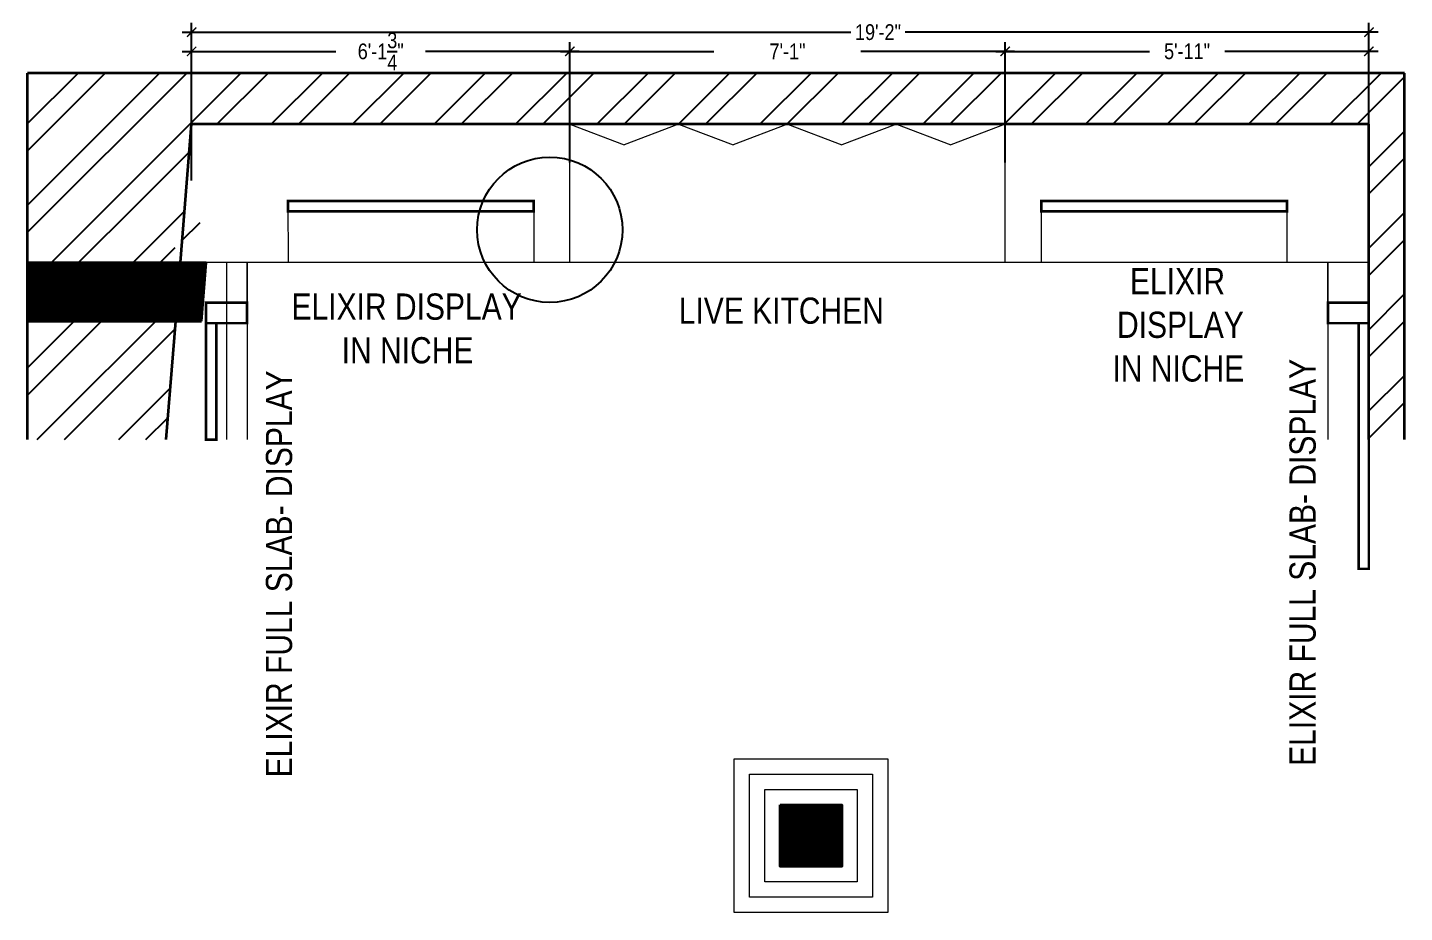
# Model space of a CAD drawing. Header units: inches. Extents: x -109431 to 29005, y -34715 to -1756.
# Drawn here: x -45857.6 to -45588.6, y -12116.8 to -11943.9 of the extents above; entities that cross this region are included whole.
import ezdxf
from ezdxf.lldxf.tags import DXFTag

# ---------------------------------------------------------------- set-up
doc = ezdxf.new("R2010")
doc.units = ezdxf.units.IN
doc.header["$LTSCALE"] = 0.05
doc.header["$MEASUREMENT"] = 0
doc.header["$PDMODE"] = 3
doc.header["$PDSIZE"] = -4
for name, pattern in [('ACAD_ISO03W100', [30, 12, -18]), ('CONTINOUS', [0]), ('DASHED2', [0.375, 0.25, -0.125])]:
    doc.linetypes.add(name, pattern=pattern)
doc.layers.get('Defpoints').update_dxf_attribs({"linetype": 'DASHED2'})
for name, color, linetype in [('Civil Dimension - Text', 7, 'Continuous'), ('Column', 6, 'Continuous'), ('Flooring Layout', 7, 'Continuous'), ('text', 4, 'Continuous')]:
    doc.layers.add(name, color=color, linetype=linetype)
for name, color, linetype, lineweight in [('FURNITURE', 1, 'Continuous', 18), ('hatch', 7, 'Continuous', 25), ('WALL', 7, 'Continuous', 35)]:
    doc.layers.add(name, color=color, linetype=linetype, lineweight=lineweight)
doc.styles.add('4MMOF3-8', font='ARIALN.TTF', dxfattribs={"height": 5.12})
doc.styles.add('9-128OF1-4', font='ARIALN.TTF', dxfattribs={"height": 3.0792})
tags = doc.linetypes.add('A2-XREF-115_FURN$0$DASHED', pattern=[0.75, 0.5, -0.25]).pattern_tags.tags
tags[6:7] = [DXFTag(74, 4), DXFTag(75, 0), DXFTag(340, '0'), DXFTag(46, 1.0), DXFTag(50, 0.0), DXFTag(44, 0.0), DXFTag(45, 0.0)]
tags[4:5] = [DXFTag(74, 4), DXFTag(75, 0), DXFTag(340, '0'), DXFTag(46, 1.0), DXFTag(50, 0.0), DXFTag(44, 0.0), DXFTag(45, 0.0)]
doc.dimstyles.new('DIM 1-4', dxfattribs={"dimtxt": 3.0792, "dimasz": 1.82, "dimexe": 1.82, "dimexo": 0, "dimgap": 0.09, "dimtad": 0, "dimzin": 0, "dimdsep": 46, "dimlunit": 4, "dimtxsty": '9-128OF1-4', "dimblk": 'ARCHTICK', "dimcen": 1.8125, "dimdle": 1.82, "dimclrd": 8, "dimclre": 8, "dimadec": 0, "dimazin": 0, "dimtfac": 1, "dimtofl": 0, "dimtmove": 0, "dimatfit": 3, "dimldrblk": 'OPEN90', "dimfxl": 1, "dimtolj": 1, "dimtzin": 0, "dimlwd": -1, "dimarcsym": 0})

# ---------------------------------------------------------------- blocks, each defined once
blk = doc.blocks.new('_ArchTick')
at = {"color": 0, "const_width": 0.15}
blk.add_lwpolyline([(-0.5, -0.5), (0.5, 0.5)], dxfattribs=at)
blk = doc.blocks.new('*D936')
at = {"layer": 'Defpoints', "color": 0, "ltscale": 50, "transparency": 16777216}
for p in [(-45751.64, -11948.6), (-45825.51, -11970.29), (-45751.64, -11970.29)]:
    blk.add_point(p, dxfattribs=at)
at = {"layer": 'Flooring Layout', "color": 8, "linetype": 'ACAD_ISO03W100', "ltscale": 50, "transparency": 16777216}
for p, q in [((-45827.33, -11948.6), (-45792.99, -11948.6)), ((-45749.82, -11948.6), (-45784.15, -11948.6))]:
    blk.add_line(p, q, dxfattribs=at)
at = {"layer": 'Flooring Layout', "color": 8, "linetype": 'ACAD_ISO03W100', "lineweight": -2, "ltscale": 50, "transparency": 16777216}
for p, q in [((-45825.51, -11970.29), (-45825.51, -11946.78)), ((-45751.64, -11970.29), (-45751.64, -11946.78))]:
    blk.add_line(p, q, dxfattribs=at)
at = {"layer": 'Flooring Layout', "color": 8, "ltscale": 50, "transparency": 16777216, "xscale": 1.82, "yscale": 1.82, "zscale": 1.82, "rotation": 180}
blk.add_blockref('_ArchTick', (-45825.51, -11948.6), dxfattribs=at)
at = {"layer": 'Flooring Layout', "color": 8, "ltscale": 50, "transparency": 16777216, "xscale": 1.82, "yscale": 1.82, "zscale": 1.82}
blk.add_blockref('_ArchTick', (-45751.64, -11948.6), dxfattribs=at)
at = {"layer": 'Flooring Layout', "color": 0, "ltscale": 50, "transparency": 16777216, "insert": (-45788.57, -11948.6), "char_height": 3.0792, "attachment_point": 5, "style": '9-128OF1-4', "bg_fill": 3, "box_fill_scale": 1.25, "bg_fill_color": 256, "bg_fill_true_color": 13158600, "bg_fill_transparency": 0}
blk.add_mtext('\\A1;6\'-1{\\H1x;\\S3/4;}"', dxfattribs=at)
blk = doc.blocks.new('_Open90')
at = {"color": 0, "linetype": 'ByBlock', "lineweight": -2}
for p, q in [((0, 0), (-1, 0)), ((-0.5, 0.5), (0, 0)), ((0, 0), (-0.5, -0.5))]:
    blk.add_line(p, q, dxfattribs=at)
blk = doc.blocks.new('*D937')
at = {"layer": 'Defpoints', "color": 0, "ltscale": 50, "transparency": 16777216}
for p in [(-45666.57, -11948.6), (-45751.64, -11970.29), (-45666.57, -11970.29)]:
    blk.add_point(p, dxfattribs=at)
at = {"layer": 'Flooring Layout', "color": 8, "linetype": 'ACAD_ISO03W100', "ltscale": 50, "transparency": 16777216}
for p, q in [((-45753.46, -11948.6), (-45712.54, -11948.6)), ((-45664.75, -11948.6), (-45705.67, -11948.6))]:
    blk.add_line(p, q, dxfattribs=at)
at = {"layer": 'Flooring Layout', "color": 8, "linetype": 'ACAD_ISO03W100', "lineweight": -2, "ltscale": 50, "transparency": 16777216}
for p, q in [((-45751.64, -11970.29), (-45751.64, -11946.78)), ((-45666.57, -11970.29), (-45666.57, -11946.78))]:
    blk.add_line(p, q, dxfattribs=at)
at = {"layer": 'Flooring Layout', "color": 8, "ltscale": 50, "transparency": 16777216, "xscale": 1.82, "yscale": 1.82, "zscale": 1.82, "rotation": 180}
blk.add_blockref('_ArchTick', (-45751.64, -11948.6), dxfattribs=at)
at = {"layer": 'Flooring Layout', "color": 8, "ltscale": 50, "transparency": 16777216, "xscale": 1.82, "yscale": 1.82, "zscale": 1.82}
blk.add_blockref('_ArchTick', (-45666.57, -11948.6), dxfattribs=at)
at = {"layer": 'Flooring Layout', "color": 0, "ltscale": 50, "transparency": 16777216, "insert": (-45709.1, -11948.6), "char_height": 3.079, "attachment_point": 5, "style": '9-128OF1-4', "bg_fill": 3, "box_fill_scale": 1.25, "bg_fill_color": 256, "bg_fill_true_color": 13158600, "bg_fill_transparency": 0}
blk.add_mtext('\\A1;7\'-1"', dxfattribs=at)
blk = doc.blocks.new('*D938')
at = {"layer": 'Defpoints', "color": 0, "ltscale": 50, "transparency": 16777216}
for p in [(-45595.51, -11948.6), (-45666.57, -11970.29), (-45595.51, -11970.29)]:
    blk.add_point(p, dxfattribs=at)
at = {"layer": 'Flooring Layout', "color": 8, "linetype": 'ACAD_ISO03W100', "ltscale": 50, "transparency": 16777216}
for p, q in [((-45668.39, -11948.6), (-45635.47, -11948.6)), ((-45593.69, -11948.6), (-45626.61, -11948.6))]:
    blk.add_line(p, q, dxfattribs=at)
at = {"layer": 'Flooring Layout', "color": 8, "linetype": 'ACAD_ISO03W100', "lineweight": -2, "ltscale": 50, "transparency": 16777216}
for p, q in [((-45666.57, -11970.29), (-45666.57, -11946.78)), ((-45595.51, -11970.29), (-45595.51, -11946.78))]:
    blk.add_line(p, q, dxfattribs=at)
at = {"layer": 'Flooring Layout', "color": 8, "ltscale": 50, "transparency": 16777216, "xscale": 1.82, "yscale": 1.82, "zscale": 1.82, "rotation": 180}
blk.add_blockref('_ArchTick', (-45666.57, -11948.6), dxfattribs=at)
at = {"layer": 'Flooring Layout', "color": 8, "ltscale": 50, "transparency": 16777216, "xscale": 1.82, "yscale": 1.82, "zscale": 1.82}
blk.add_blockref('_ArchTick', (-45595.51, -11948.6), dxfattribs=at)
at = {"layer": 'Flooring Layout', "color": 0, "ltscale": 50, "transparency": 16777216, "insert": (-45631.04, -11948.6), "char_height": 3.079, "attachment_point": 5, "style": '9-128OF1-4', "bg_fill": 3, "box_fill_scale": 1.25, "bg_fill_color": 256, "bg_fill_true_color": 13158600, "bg_fill_transparency": 0}
blk.add_mtext('\\A1;5\'-11"', dxfattribs=at)
blk = doc.blocks.new('*D939')
at = {"layer": 'Civil Dimension - Text', "color": 8, "linetype": 'CONTINOUS', "lineweight": -2, "ltscale": 50, "transparency": 16777216}
for p, q in [((-45825.51, -11973.83), (-45825.51, -11943.04)), ((-45595.51, -11973.86), (-45595.51, -11943.04))]:
    blk.add_line(p, q, dxfattribs=at)
at = {"layer": 'Civil Dimension - Text', "color": 8, "linetype": 'CONTINOUS', "ltscale": 50, "transparency": 16777216}
for p, q in [((-45827.33, -11944.86), (-45695.73, -11944.86)), ((-45593.69, -11944.86), (-45687.11, -11944.86))]:
    blk.add_line(p, q, dxfattribs=at)
at = {"layer": 'Defpoints', "color": 0, "ltscale": 50, "transparency": 16777216}
for p in [(-45595.51, -11944.86), (-45825.51, -11973.83), (-45595.51, -11973.86)]:
    blk.add_point(p, dxfattribs=at)
at = {"layer": 'Civil Dimension - Text', "color": 8, "ltscale": 50, "transparency": 16777216, "xscale": 1.82, "yscale": 1.82, "zscale": 1.82, "rotation": 180}
blk.add_blockref('_ArchTick', (-45825.51, -11944.86), dxfattribs=at)
at = {"layer": 'Civil Dimension - Text', "color": 8, "ltscale": 50, "transparency": 16777216, "xscale": 1.82, "yscale": 1.82, "zscale": 1.82}
blk.add_blockref('_ArchTick', (-45595.51, -11944.86), dxfattribs=at)
at = {"layer": 'Civil Dimension - Text', "color": 0, "ltscale": 50, "transparency": 16777216, "insert": (-45691.42, -11944.86), "char_height": 3.079, "attachment_point": 5, "style": '9-128OF1-4', "bg_fill": 3, "box_fill_scale": 1.25, "bg_fill_color": 256, "bg_fill_true_color": 13158600, "bg_fill_transparency": 0}
blk.add_mtext('\\A1;19\'-2"', dxfattribs=at)

msp = doc.modelspace()

# ---------------------------------------------------------------- hatches: boundary and pattern name
at = {"layer": 'Column', "ltscale": 0.25}
h = msp.add_hatch(dxfattribs=at)
h.set_pattern_fill('ANSI31', color=1, angle=360)
h.set_pattern_definition([(45, (-130120.86792, -8183.57661), (-0.08838834765, 0.08838834765), [])])
h.paths.add_polyline_path([(-45822.68164, -11989.83278), (-45857.56767, -11989.83278), (-45857.56767, -12001.33278), (-45823.60814, -12001.33278)])
h = msp.add_hatch(dxfattribs=at)
h.set_pattern_fill('ANSI31', color=1, angle=360)
h.set_pattern_definition([(45, (-57816.45082, 42269.08583), (-0.08838834765, 0.08838834765), [])])
h.paths.add_polyline_path([(-45698.50638, -12100.1323), (-45710.50638, -12100.1323), (-45710.50638, -12107.83278), (-45698.50638, -12107.83278)])
h.paths.add_polyline_path([(-45698.50638, -12095.83278), (-45709.50638, -12095.83278), (-45709.50638, -12100.1323), (-45698.50638, -12100.1323)])
h.paths.add_polyline_path([(-45709.50638, -12095.83278), (-45710.50638, -12095.83278), (-45710.50638, -12100.1323), (-45709.50638, -12100.1323)])
at = {"layer": 'hatch', "ltscale": 0.25}
h = msp.add_hatch(dxfattribs=at)
h.set_pattern_fill('ANSI32', color=8, scale=30, angle=360)
h.set_pattern_definition([(45, (0, -9.146), (-7.9549513, 7.9549513), []), (45, (5.303, -9.146), (-7.9549513, 7.9549513), [])])
h.paths.add_polyline_path([(-45825.50638, -11962.83278), (-45595.50638, -11962.83278), (-45595.56767, -12024.45108), (-45588.56767, -12024.45108), (-45588.56767, -11952.83278), (-45857.56767, -11952.83278), (-45857.56767, -12024.45108), (-45830.47066, -12024.45108), (-45828.60814, -12001.33278), (-45827.68164, -11989.83278)])
h.paths.add_polyline_path([(-45828.71233, -11990.24722), (-45821.62093, -11990.24722), (-45821.62093, -11982.00439), (-45828.71233, -11982.00439)], flags=16)

# ---------------------------------------------------------------- linework, layer by layer
at = {"layer": 'Flooring Layout', "linetype": 'A2-XREF-115_FURN$0$DASHED', "ltscale": 200}
msp.add_circle((-45755.54462, -11983.45277), 14.19443, dxfattribs=at)
at = {"layer": 'FURNITURE', "ltscale": 50}
for p, q in [((-45751.63863, -11962.83379), (-45666.56986, -11962.83278)), ((-45751.63863, -11989.85038), (-45751.63863, -11962.83379)), ((-45751.63863, -11962.83379), (-45741.00499, -11966.83366)), ((-45730.37135, -11962.83379), (-45741.00499, -11966.83366)), ((-45730.37135, -11962.83379), (-45719.7377, -11966.83366)), ((-45709.10406, -11962.83379), (-45719.7377, -11966.83366)), ((-45709.10425, -11962.83329), (-45698.4706, -11966.83316)), ((-45687.83696, -11962.83329), (-45698.4706, -11966.83316)), ((-45687.83696, -11962.83329), (-45677.20332, -11966.83316)), ((-45666.56967, -11962.83329), (-45677.20332, -11966.83316)), ((-45666.56986, -11989.84937), (-45666.56986, -11962.83278)), ((-45758.68341, -11977.85038), (-45806.68341, -11977.85038)), ((-45806.68341, -11977.85038), (-45806.6817, -11989.86597)), ((-45758.68341, -11977.85038), (-45758.6817, -11989.85911)), ((-45666.56986, -11989.84937), (-45666.56986, -11977.84937)), ((-45659.52508, -11977.84937), (-45659.5268, -11989.8581)), ((-45659.52508, -11977.84937), (-45611.52508, -11977.84937)), ((-45611.52508, -11977.84937), (-45611.5268, -11989.86496)), ((-45595.50853, -11977.84937), (-45595.50638, -11977.84937)), ((-45595.51025, -11989.86597), (-45822.68431, -11989.86597)), ((-45818.6817, -11989.86597), (-45818.6817, -12024.45108)), ((-45814.6817, -11997.69204), (-45814.6817, -11989.86597)), ((-45814.6817, -11989.86597), (-45814.6817, -12024.45108)), ((-45603.5268, -11997.69276), (-45603.5268, -11989.86597)), ((-45603.5268, -11989.86597), (-45603.5268, -12024.45108))]:
    msp.add_line(p, q, dxfattribs=at)
at = {"layer": 'FURNITURE', "ltscale": 50, "const_width": 0.5}
for points in [[(-45806.68341, -11977.85038), (-45758.68341, -11977.85038), (-45758.68341, -11979.85038), (-45806.68341, -11979.85038), (-45806.68341, -11977.85038)], [(-45611.52508, -11977.84937), (-45659.52508, -11977.84937), (-45659.52508, -11979.84937), (-45611.52508, -11979.84937), (-45611.52508, -11977.84937)], [(-45822.6817, -12001.69204), (-45822.6817, -11997.69204), (-45814.6817, -11997.69204), (-45814.6817, -12001.69204), (-45822.6817, -12001.69204)], [(-45595.5268, -12001.69276), (-45595.5268, -11997.69276), (-45603.5268, -11997.69276), (-45603.5268, -12001.69276), (-45595.5268, -12001.69276)], [(-45822.6817, -12001.69204), (-45822.6817, -12024.45108), (-45820.6817, -12024.45108), (-45820.6817, -12001.69204), (-45822.6817, -12001.69204)], [(-45595.5268, -12001.69276), (-45595.5268, -12049.69276), (-45597.5268, -12049.69276), (-45597.5268, -12001.69276), (-45595.5268, -12001.69276)]]:
    msp.add_lwpolyline(points, dxfattribs=at)
at = {"layer": 'FURNITURE', "ltscale": 50}
for points in [[(-45719.50638, -12116.83278), (-45719.50638, -12086.83278), (-45689.50638, -12086.83278), (-45689.50638, -12116.83278)], [(-45716.50638, -12113.83278), (-45716.50638, -12089.83278), (-45692.50638, -12089.83278), (-45692.50638, -12113.83278)], [(-45713.50638, -12110.83278), (-45713.50638, -12092.83278), (-45695.50638, -12092.83278), (-45695.50638, -12110.83278)], [(-45710.50638, -12107.83278), (-45710.50638, -12095.83278), (-45698.50638, -12095.83278), (-45698.50638, -12107.83278)]]:
    msp.add_lwpolyline(points, close=True, dxfattribs=at)
at = {"layer": 'WALL', "ltscale": 0.25}
for p, q in [((-45588.56767, -12024.45108), (-45588.56767, -11952.83278)), ((-45595.51519, -12024.45108), (-45595.50638, -11962.83278))]:
    msp.add_line(p, q, dxfattribs=at)
for points in [[(-45588.56767, -11952.83278), (-45857.56767, -11952.83278)], [(-45857.56767, -12024.45108), (-45857.56767, -11952.83278)], [(-45827.68164, -11989.83278), (-45825.50638, -11962.83278)], [(-45595.50638, -11962.83278), (-45825.50638, -11962.83278)], [(-45857.56767, -11989.83278), (-45822.68164, -11989.83278)], [(-45823.60814, -12001.33278), (-45822.68164, -11989.83278)], [(-45857.56767, -12001.33278), (-45823.60814, -12001.33278)], [(-45830.47066, -12024.45108), (-45828.60814, -12001.33278)]]:
    msp.add_lwpolyline(points, dxfattribs=at)
msp.add_lwpolyline([(-45710.50638, -12095.83278), (-45698.50638, -12095.83278), (-45698.50638, -12107.83278), (-45710.50638, -12107.83278)], close=True, dxfattribs=at)

# ---------------------------------------------------------------- texts
at = {"layer": 'text', "ltscale": 50, "char_height": 5.12, "width": 105.1209635, "attachment_point": 4, "style": '4MMOF3-8'}
for s, insert in [('\\pi43.54286;ELIXIR\\P\\pi39.38155; DISPLAY \\P\\pi40.12894;IN NICHE', (-45685.73405, -12002.05192)), ('\\pi30.32376;ELIXIR DISPLAY \\P\\pi40.12894;IN NICHE', (-45836.32292, -12002.76492)), ('LIVE KITCHEN', (-45730.3473, -11999.29274))]:
    msp.add_mtext(s, dxfattribs=dict(at, insert=insert))
at = {"layer": 'text', "ltscale": 50, "char_height": 5.12, "attachment_point": 4, "rotation": 90, "style": '4MMOF3-8'}
for insert in [(-45608.43065, -12088.20036), (-45808.40698, -12090.44568)]:
    msp.add_mtext_dynamic_manual_height_columns('ELIXIR FULL SLAB- DISPLAY', width=127.679357, gutter_width=15.396, heights=[0], dxfattribs=dict(at, insert=insert))

# ---------------------------------------------------------------- next in the draw order: dimensions: what is measured, and where the dimension line sits
at = {"layer": 'Flooring Layout', "ltscale": 50}
dim = msp.add_linear_dim(base=(-45751.63863, -11948.60275), p1=(-45825.50638, -11970.29312), p2=(-45751.63863, -11970.29413), angle=180, dimstyle='DIM 1-4', override={"dimfxl": 0.1875, "dimtfill": 1, "dimarcsym": 1}, dxfattribs=at)
dim.commit()
dim.dimension.update_dxf_attribs({"geometry": '*D936', "text_midpoint": (-45788.57251, -11948.60275)})

# ---------------------------------------------------------------- next in the draw order: dimensions: what is measured, and where the dimension line sits
dim = msp.add_linear_dim(base=(-45666.56967, -11948.60275), p1=(-45751.63863, -11970.29413), p2=(-45666.56967, -11970.29363), angle=180, dimstyle='DIM 1-4', override={"dimtmove": 1, "dimfxl": 0.1875, "dimtfill": 1, "dimarcsym": 1}, dxfattribs=at)
dim.commit()
dim.dimension.update_dxf_attribs({"geometry": '*D937', "text_midpoint": (-45709.10415, -11948.60275)})

# ---------------------------------------------------------------- next in the draw order: dimensions: what is measured, and where the dimension line sits
dim = msp.add_linear_dim(base=(-45595.50638, -11948.60275), p1=(-45666.56967, -11970.29363), p2=(-45595.50638, -11970.29312), angle=180, dimstyle='DIM 1-4', override={"dimtmove": 1, "dimfxl": 0.1875, "dimtfill": 1, "dimarcsym": 1}, dxfattribs=at)
dim.commit()
dim.dimension.update_dxf_attribs({"geometry": '*D938', "text_midpoint": (-45631.03803, -11948.60275)})

# ---------------------------------------------------------------- next in the draw order: dimensions: what is measured, and where the dimension line sits
at = {"layer": 'Civil Dimension - Text', "ltscale": 50}
dim = msp.add_linear_dim(base=(-45595.50639, -11944.85878), p1=(-45825.50638, -11973.83192), p2=(-45595.50639, -11973.8648), angle=180, dimstyle='DIM 1-4', override={"dimtmove": 1, "dimfxl": 0.1875, "dimtfill": 1, "dimarcsym": 1}, dxfattribs=at)
dim.commit()
dim.dimension.update_dxf_attribs({"geometry": '*D939', "text_midpoint": (-45691.4207, -11944.85878), "dimtype": 160})

doc.saveas('drawing.dxf')
